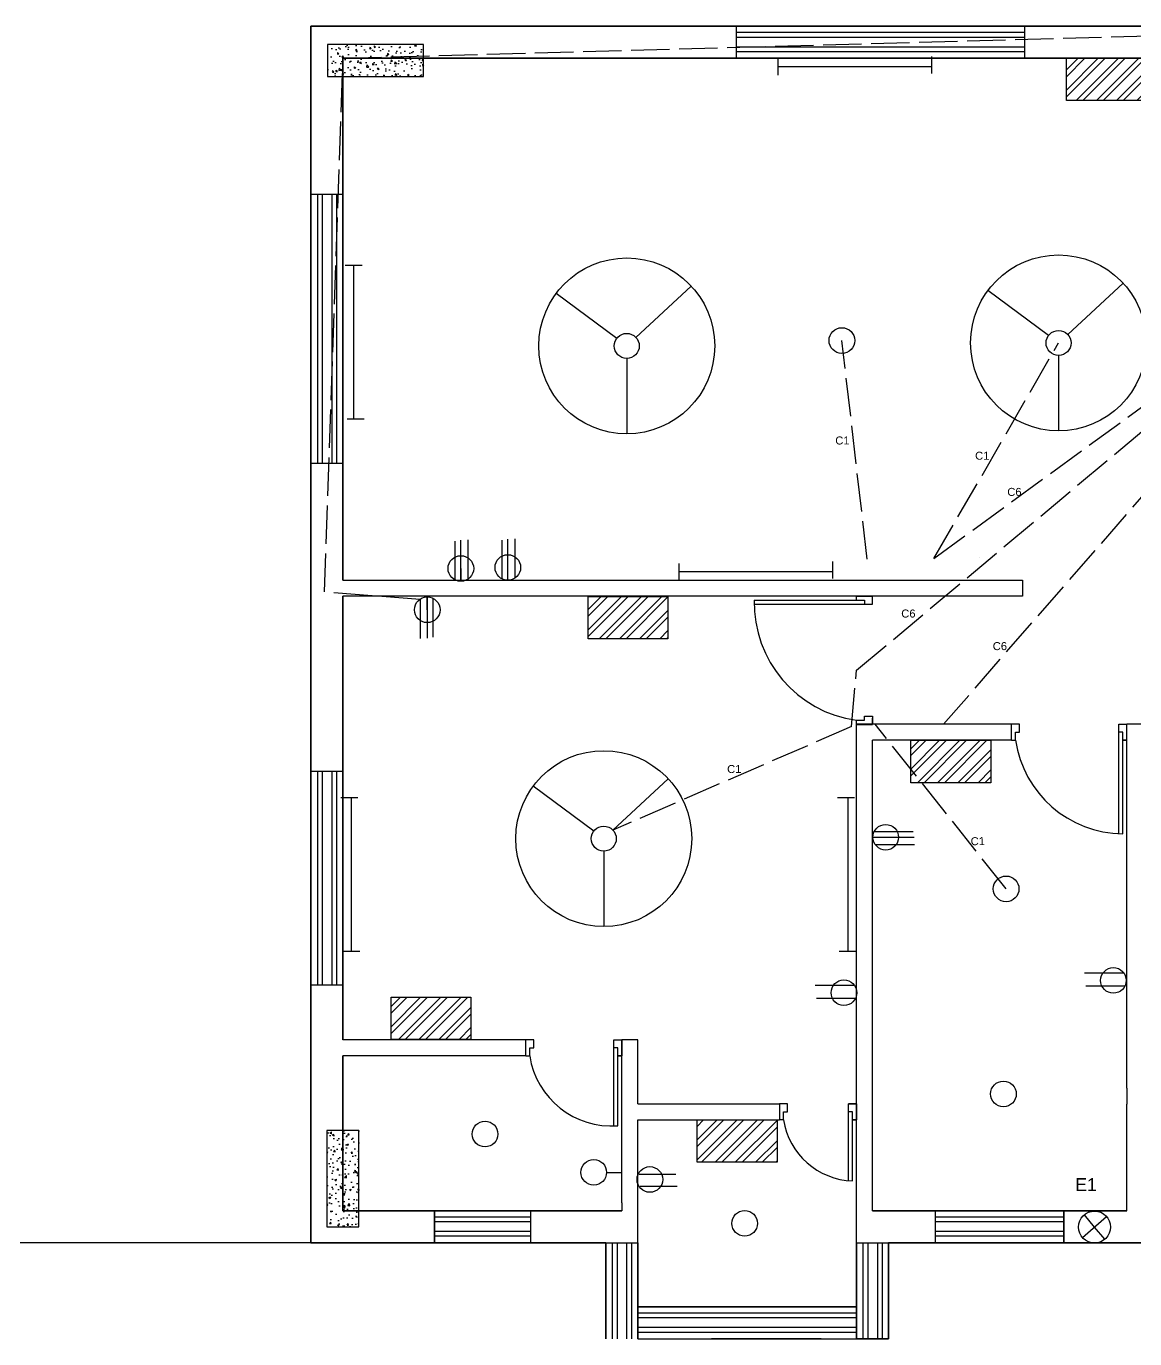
# Model space of a CAD drawing. Header units: millimetres. Extents: x 10978 to 12723, y 1038 to 2531.
# Drawn here: x 11442.6 to 11788.8, y 1038.4 to 1448.4 of the extents above; entities that cross this region are included whole.
import ezdxf

# ---------------------------------------------------------------- set-up
doc = ezdxf.new("R2010")
doc.units = ezdxf.units.MM
doc.linetypes.add('ACAD_ISO02W100', pattern=[15, 12, -3])
for name, color, linetype in [('doors', 6, 'Continuous'), ('emconduit', 1, 'ACAD_ISO02W100'), ('fittinglablem', 7, 'Continuous'), ('fittings', 7, 'Continuous'), ('windows', 40, 'Continuous')]:
    doc.layers.add(name, color=color, linetype=linetype)
doc.styles.get("Standard").update_dxf_attribs({"font": 'arial.ttf', "height": 4})

msp = doc.modelspace()

# ---------------------------------------------------------------- hatches: boundary and pattern name
h = msp.add_hatch()
h.set_pattern_fill('AR-CONC', color=256, scale=0.03, angle=-90)
h.set_pattern_definition([(320, (5808.4544, -708.7112), (-0.4781726, -5.46554), [0.5715, -6.2865]), (265, (5808.4544, -708.711), (5.7317054, 1.0573026), [0.4572, -5.0292175]), (10.45144, (5808.4146, -709.1667), (5.2535326, -4.4082374), [0.4857003, -5.3427073]), (316.1842, (5809.9784, -708.711), (-1.26127, -8.132371), [0.85725, -9.42975]), (6.63556, (5809.873, -709.389), (7.422784, -7.122124), [0.728551, -8.014068]), (261.18415, (5809.9784, -708.711), (7.422784, -7.122124), [0.685799, -7.543792]), (291, (5809.5974, -709.4732), (-3.067956, -4.5484317), [0.5715, -6.2865]), (236, (5809.5974, -709.473), (5.525639, -1.854061), [0.4572, -5.0292]), (341.451445, (5809.342, -709.8523), (2.457683, -6.4024926), [0.4857003, -5.342698]), (307.5, (5808.4544, -708.7112), (2.53665117, -0.0926581), [0, -4.96824, 0, -5.1054, 0, -5.04825]), (277.5, (5808.4544, -708.7112), (3.0054172, -2.0045899), [0, -2.91084, 0, -4.85394, 0, -1.92405]), (237.5, (5808.4544, -707.012), (-0.1718623, -4.06771786), [0, -1.905, 0, -5.9436, 0, -7.8867]), (227.5, (5808.4544, -706.25), (0.7627947, -4.4438754), [0, -2.4765, 0, -3.94716, 0, -5.6007])])
h.paths.add_polyline_path([(11536.699, 1442.63), (11536.699, 1432.63), (11566.699, 1432.63), (11566.699, 1442.63)])
h = msp.add_hatch()
h.set_pattern_fill('AR-CONC', color=256, scale=0.03)
h.set_pattern_definition([(50, (6206.95, -1104.0595), (5.46554, -0.4781726), [0.5715, -6.2865]), (355, (6206.95, -1104.0595), (-1.0573026, 5.7317054), [0.4572, -5.0292175]), (100.45144, (6207.4055, -1104.0993), (4.4082374, 5.2535326), [0.4857, -5.3427073]), (46.1842, (6206.95, -1102.5355), (8.132371, -1.26127), [0.85725, -9.42975]), (96.63556, (6207.628, -1102.6406), (7.122124, 7.422784), [0.728551, -8.014068]), (351.18415, (6206.95, -1102.5355), (7.122124, 7.422784), [0.685799, -7.543792]), (21, (6207.712, -1102.9165), (4.5484317, -3.067956), [0.5715, -6.2865]), (326, (6207.712, -1102.9165), (1.854061, 5.525639), [0.4572, -5.0292]), (71.45144, (6208.091, -1103.172), (6.4024926, 2.457683), [0.4857, -5.342698]), (37.5, (6206.95, -1104.0595), (0.0926581, 2.53665117), [0, -4.96824, 0, -5.1054, 0, -5.04825]), (7.5, (6206.95, -1104.0595), (2.0045899, 3.0054172), [0, -2.91084, 0, -4.85394, 0, -1.92405]), (327.5, (6205.2508, -1104.0595), (4.06771786, -0.1718623), [0, -1.905, 0, -5.9436, 0, -7.8867]), (317.5, (6204.4888, -1104.0595), (4.4438754, 0.7627947), [0, -2.4765, 0, -3.94716, 0, -5.6007])])
h.paths.add_polyline_path([(11536.505, 1073.379), (11546.505, 1073.379), (11546.505, 1103.379), (11536.505, 1103.379)])
at = {"layer": 'fittings'}
h = msp.add_hatch(dxfattribs=at)
h.set_pattern_fill('ANSI32', color=256, scale=0.468168)
h.set_pattern_definition([(45, (10890.608, 942.5436), (-3.1532, 3.1532), []), (45, (10892.71, 942.5436), (-3.1532, 3.1532), [])])
h.paths.add_polyline_path([(11792.409, 1425.123), (11792.409, 1438.351), (11767.459, 1438.351), (11767.459, 1425.123)])
h = msp.add_hatch(dxfattribs=at)
h.set_pattern_fill('ANSI32', color=256, scale=0.468168)
h.set_pattern_definition([(45, (11040.0164, 1110.647), (-3.1532, 3.1532), []), (45, (11042.1186, 1110.647), (-3.1532, 3.1532), [])])
h.paths.add_polyline_path([(11643.001, 1257.02), (11643.001, 1270.248), (11618.05, 1270.248), (11618.05, 1257.02)])
h = msp.add_hatch(dxfattribs=at)
h.set_pattern_fill('ANSI32', color=256, scale=0.468168)
h.set_pattern_definition([(45, (10939.2004, 1155.5873), (-3.1532, 3.1532), []), (45, (10941.3025, 1155.5873), (-3.1532, 3.1532), [])])
h.paths.add_polyline_path([(11743.817, 1212.079), (11743.817, 1225.308), (11718.866, 1225.308), (11718.866, 1212.079)])
h = msp.add_hatch(dxfattribs=at)
h.set_pattern_fill('ANSI32', color=256, scale=0.468168)
h.set_pattern_definition([(45, (11101.543, 1235.8175), (-3.1532, 3.1532), []), (45, (11103.645, 1235.8175), (-3.1532, 3.1532), [])])
h.paths.add_polyline_path([(11581.474, 1131.849), (11581.474, 1145.077), (11556.524, 1145.077), (11556.524, 1131.849)])
h = msp.add_hatch(dxfattribs=at)
h.set_pattern_fill('ANSI32', color=256, scale=0.468168)
h.set_pattern_definition([(45, (11005.935, 1274.1594), (-3.1532, 3.1532), []), (45, (11008.0373, 1274.1594), (-3.1532, 3.1532), [])])
h.paths.add_polyline_path([(11677.082, 1093.507), (11677.082, 1106.735), (11652.132, 1106.735), (11652.132, 1093.507)])

# ---------------------------------------------------------------- linework, layer by layer
for p, q in [((11541.505, 1448.362), (11901.505, 1448.362)), ((11541.505, 1448.362), (11911.505, 1448.362)), ((11541.505, 1275.322), (11541.505, 1438.379)), ((11541.505, 1275.322), (11541.505, 1438.379)), ((11541.505, 1438.379), (11982.526, 1438.379)), ((11541.505, 1438.362), (11949.505, 1438.362)), ((11541.505, 1438.362), (11694.456, 1438.362)), ((11720.478, 1438.362), (11720.478, 1438.379)), ((11541.505, 1275.322), (11753.703, 1275.322)), ((11541.505, 1131.731), (11541.505, 1270.322)), ((11541.505, 1131.731), (11541.505, 1270.322)), ((11701.904, 1270.322), (11541.505, 1270.322)), ((11701.904, 1270.322), (11706.904, 1270.322)), ((11753.703, 1270.322), (11706.904, 1270.322)), ((11706.904, 1230.308), (11701.904, 1230.308)), ((11750.272, 1230.308), (11706.904, 1230.308)), ((11750.272, 1230.308), (11706.904, 1230.308)), ((11750.272, 1225.308), (11750.272, 1230.308)), ((11786.292, 1200.373), (11786.292, 1230.308)), ((11791.292, 1230.308), (11786.292, 1230.308)), ((11791.292, 1230.308), (11786.292, 1230.308)), ((11786.292, 1225.308), (11786.292, 1230.308)), ((11750.272, 1225.308), (11706.904, 1225.308)), ((11750.272, 1225.308), (11706.904, 1225.308)), ((11786.292, 1116.618), (11786.292, 1200.373)), ((11786.292, 1116.618), (11786.292, 1200.373)), ((11598.578, 1131.731), (11541.505, 1131.731)), ((11598.578, 1126.731), (11598.578, 1131.731)), ((11633.597, 1131.731), (11628.597, 1131.731)), ((11628.597, 1126.731), (11628.597, 1131.731)), ((11633.597, 1111.731), (11633.597, 1131.731)), ((11541.505, 1078.379), (11541.505, 1126.731)), ((11598.578, 1126.731), (11541.505, 1126.731)), ((11541.505, 1078.379), (11541.505, 1126.731)), ((11786.292, 1116.618), (11786.292, 1111.618)), ((11786.292, 1116.618), (11786.292, 1111.618)), ((11633.597, 1111.731), (11677.817, 1111.731)), ((11677.817, 1111.731), (11677.817, 1106.731)), ((11786.292, 1078.379), (11786.292, 1111.618)), ((11633.597, 1106.731), (11677.817, 1106.731)), ((11541.505, 1078.379), (11628.597, 1078.379)), ((11628.597, 1080.879), (11628.597, 1078.379)), ((11633.597, 1068.379), (11633.597, 1078.379)), ((11701.904, 1068.379), (11701.904, 1080.879)), ((11706.904, 1078.379), (11786.292, 1078.379)), ((11531.505, 1068.379), (10978.412, 1068.379)), ((11531.505, 1068.379), (11623.597, 1068.379)), ((11531.505, 1068.379), (11623.597, 1068.379)), ((11623.597, 1068.379), (11623.597, 1038.379)), ((11633.597, 1068.379), (11633.597, 1048.379)), ((11701.904, 1068.379), (11701.904, 1048.379)), ((11701.904, 1068.379), (11701.904, 1038.379)), ((11711.904, 1068.379), (11711.904, 1048.379)), ((11711.904, 1068.379), (11711.904, 1048.379)), ((11711.904, 1048.379), (11711.904, 1038.379)), ((11701.904, 1038.379), (11711.904, 1038.379)), ((11701.904, 1038.379), (11711.904, 1038.379))]:
    msp.add_line(p, q)
for points in [[(11623.597, 1068.379), (11531.505, 1068.379), (11531.505, 1448.362), (11901.505, 1448.362)], [(11901.505, 1448.362), (11531.505, 1448.362), (11531.505, 1068.379), (11623.597, 1068.379)], [(11901.505, 1448.362), (11531.505, 1448.362), (11531.505, 1068.379), (11623.597, 1068.379)], [(11901.505, 1448.362), (11531.505, 1448.362), (11531.505, 1068.379), (11623.597, 1068.379)], [(11623.597, 1068.379), (11531.505, 1068.379), (11531.505, 1448.362), (11901.505, 1448.362)], [(11901.505, 1448.362), (11531.505, 1448.362), (11531.505, 1068.379), (11623.597, 1068.379)], [(11901.505, 1448.362), (11531.505, 1448.362), (11531.505, 1068.379), (11623.597, 1068.379)], [(11531.505, 1448.362), (11531.505, 1068.379), (11623.597, 1068.379)], [(11541.505, 1275.322), (11541.505, 1438.379), (11982.526, 1438.379)], [(11949.505, 1438.362), (11541.505, 1438.362), (11541.505, 1275.322)], [(11949.505, 1438.362), (11541.505, 1438.362), (11541.505, 1275.322)], [(11541.505, 1270.322), (11541.505, 1131.731)], [(11541.505, 1131.731), (11541.505, 1270.322)], [(11541.505, 1270.322), (11541.505, 1131.731)], [(11701.904, 1131.731), (11701.904, 1230.308)], [(11701.904, 1131.731), (11701.904, 1230.308)], [(11706.904, 1116.618), (11706.904, 1225.308)], [(11706.904, 1116.618), (11706.904, 1225.308)], [(11531.505, 1198.362), (11531.505, 1068.379), (11623.597, 1068.379)], [(11531.505, 1198.362), (11531.505, 1068.379), (11623.597, 1068.379)], [(11628.597, 1080.879), (11628.597, 1131.731)], [(11701.904, 1080.879), (11701.904, 1131.731)], [(11541.505, 1126.731), (11541.505, 1078.379), (11628.597, 1078.379)], [(11628.597, 1078.379), (11541.505, 1078.379), (11541.505, 1126.731)], [(11541.505, 1126.731), (11541.505, 1078.379), (11628.597, 1078.379)], [(11541.505, 1126.731), (11541.505, 1078.379), (11628.597, 1078.379)], [(11541.505, 1126.731), (11541.505, 1078.379), (11628.597, 1078.379)], [(11706.904, 1078.379), (11706.904, 1116.618)], [(11633.597, 1078.379), (11633.597, 1106.731)], [(11706.904, 1078.379), (11786.292, 1078.379)], [(11786.292, 1078.379), (11706.904, 1078.379)], [(11706.904, 1078.379), (11786.292, 1078.379)], [(11934.413, 1068.379), (11711.904, 1068.379)], [(11711.904, 1068.379), (11934.413, 1068.379)], [(11711.904, 1068.379), (11934.413, 1068.379)], [(11711.904, 1068.379), (11934.413, 1068.379)], [(11711.904, 1068.379), (11929.413, 1068.379)], [(11711.904, 1068.379), (11929.413, 1068.379)], [(11711.904, 1068.379), (11929.413, 1068.379)], [(11711.904, 1068.379), (11929.413, 1068.379)]]:
    msp.add_lwpolyline(points)
for points in [[(11536.699, 1442.63), (11536.699, 1432.63), (11566.699, 1432.63), (11566.699, 1442.63)], [(11536.505, 1073.379), (11546.505, 1073.379), (11546.505, 1103.379), (11536.505, 1103.379)]]:
    msp.add_lwpolyline(points, close=True)
at = {"layer": 'doors', "color": 215, "true_color": 0xa953a0}
for p, q in [((11669.957, 1269.072), (11704.404, 1269.072)), ((11669.98, 1267.822), (11706.904, 1267.822)), ((11678.153, 1267.822), (11706.904, 1267.822)), ((11678.189, 1269.072), (11704.404, 1269.072)), ((11701.904, 1270.322), (11706.904, 1270.322)), ((11704.404, 1269.072), (11704.404, 1267.822)), ((11704.404, 1269.072), (11704.404, 1267.822)), ((11706.904, 1267.822), (11706.904, 1270.322)), ((11701.904, 1231.553), (11704.404, 1231.553)), ((11701.904, 1230.303), (11701.904, 1231.553)), ((11701.904, 1231.553), (11704.404, 1231.553)), ((11701.904, 1230.303), (11701.904, 1231.553)), ((11701.904, 1230.303), (11706.904, 1230.303)), ((11701.904, 1230.303), (11706.904, 1230.303)), ((11704.404, 1232.803), (11706.904, 1232.803)), ((11704.404, 1231.553), (11704.404, 1232.803)), ((11704.404, 1232.803), (11706.904, 1232.803)), ((11704.404, 1231.553), (11704.404, 1232.803)), ((11706.904, 1232.803), (11706.904, 1230.303)), ((11706.904, 1232.803), (11706.904, 1230.303)), ((11750.272, 1225.308), (11750.272, 1230.308)), ((11752.772, 1230.308), (11750.272, 1230.308)), ((11750.272, 1225.308), (11750.272, 1230.308)), ((11752.772, 1230.308), (11750.272, 1230.308)), ((11752.772, 1227.808), (11752.772, 1230.308)), ((11752.772, 1227.808), (11752.772, 1230.308)), ((11752.772, 1227.808), (11752.772, 1230.308)), ((11752.772, 1227.808), (11752.772, 1230.308)), ((11783.792, 1196.18), (11783.792, 1230.308)), ((11783.792, 1230.308), (11786.292, 1230.308)), ((11783.792, 1196.18), (11783.792, 1230.308)), ((11783.792, 1230.308), (11786.292, 1230.308)), ((11786.292, 1225.308), (11786.292, 1230.308)), ((11786.292, 1225.308), (11786.292, 1230.308)), ((11751.522, 1225.308), (11751.522, 1227.808)), ((11751.522, 1225.308), (11751.522, 1227.808)), ((11751.522, 1227.808), (11752.772, 1227.808)), ((11751.522, 1225.308), (11751.522, 1227.808)), ((11751.522, 1225.308), (11751.522, 1227.808)), ((11751.522, 1227.808), (11752.772, 1227.808)), ((11785.042, 1227.808), (11783.792, 1227.808)), ((11785.042, 1227.808), (11783.792, 1227.808)), ((11785.042, 1196.145), (11785.042, 1227.808)), ((11785.042, 1196.145), (11785.042, 1227.808)), ((11750.272, 1225.308), (11751.522, 1225.308)), ((11750.272, 1225.308), (11751.522, 1225.308)), ((11598.578, 1126.731), (11598.578, 1131.731)), ((11601.078, 1131.731), (11598.578, 1131.731)), ((11601.078, 1129.231), (11601.078, 1131.731)), ((11601.078, 1129.231), (11601.078, 1131.731)), ((11626.097, 1107.774), (11626.097, 1131.731)), ((11626.097, 1104.854), (11626.097, 1131.731)), ((11626.097, 1131.731), (11628.597, 1131.731)), ((11628.597, 1131.731), (11628.597, 1126.731)), ((11628.597, 1126.731), (11628.597, 1131.731)), ((11599.828, 1126.731), (11599.828, 1129.231)), ((11599.828, 1126.731), (11599.828, 1129.231)), ((11599.828, 1129.231), (11601.078, 1129.231)), ((11627.347, 1129.231), (11626.097, 1129.231)), ((11627.347, 1129.231), (11626.097, 1129.231)), ((11627.347, 1107.677), (11627.347, 1129.231)), ((11627.347, 1104.92), (11627.347, 1129.231)), ((11598.578, 1126.731), (11599.828, 1126.731)), ((11628.597, 1126.731), (11627.347, 1126.731)), ((11627.347, 1126.731), (11628.597, 1126.731)), ((11680.317, 1111.731), (11677.817, 1111.731)), ((11680.317, 1111.731), (11677.817, 1111.731)), ((11677.817, 1111.731), (11677.817, 1106.731)), ((11680.317, 1109.231), (11680.317, 1111.731)), ((11701.904, 1111.731), (11699.404, 1111.731)), ((11699.404, 1087.758), (11699.404, 1111.731)), ((11699.404, 1111.731), (11701.904, 1111.731)), ((11701.904, 1111.731), (11699.404, 1111.731)), ((11699.404, 1087.774), (11699.404, 1111.731)), ((11679.067, 1106.731), (11679.067, 1109.231)), ((11679.067, 1109.231), (11680.317, 1109.231)), ((11700.654, 1109.231), (11699.404, 1109.231)), ((11700.654, 1109.231), (11699.404, 1109.231)), ((11700.654, 1087.677), (11700.654, 1109.231)), ((11700.654, 1087.677), (11700.654, 1109.231)), ((11679.067, 1106.731), (11677.817, 1106.731)), ((11700.654, 1106.731), (11701.904, 1106.731))]:
    msp.add_line(p, q, dxfattribs=at)
at = {"layer": 'doors'}
for p, q in [((11706.904, 1270.322), (11701.904, 1270.322)), ((11706.904, 1267.822), (11706.904, 1270.322)), ((11786.292, 1225.308), (11785.042, 1225.308)), ((11786.292, 1225.308), (11785.042, 1225.308)), ((11701.904, 1111.731), (11701.904, 1106.731)), ((11701.904, 1111.731), (11701.904, 1106.731)), ((11701.904, 1106.731), (11700.654, 1106.731)), ((11701.904, 1106.731), (11700.654, 1106.731))]:
    msp.add_line(p, q, dxfattribs=at)
at = {"layer": 'doors', "color": 215, "true_color": 0xa953a0}
for points in [[(11701.904, 1269.072), (11701.904, 1270.322)], [(11701.904, 1269.072), (11701.904, 1270.322)], [(11706.904, 1230.303), (11706.904, 1232.248)], [(11706.904, 1230.303), (11706.904, 1232.248)], [(11785.042, 1225.308), (11786.292, 1225.308)], [(11785.042, 1225.308), (11786.292, 1225.308)], [(11627.347, 1126.731), (11628.597, 1126.731)]]:
    msp.add_lwpolyline(points, dxfattribs=at)
at = {"layer": 'doors'}
msp.add_lwpolyline([(11706.904, 1267.822), (11706.904, 1270.322)], dxfattribs=at)
at = {"layer": 'doors', "color": 215, "true_color": 0xa953a0}
for centre, radius, start, end in [((11706.965, 1268.223), 37.018, 178.68502, 262.1411), ((11785.396, 1230.397), 34.254, 188.54476, 269.40715), ((11785.396, 1230.397), 34.254, 188.54476, 269.40715), ((11625.371, 1130.693), 25.849, 188.81558, 274.38491), ((11701.5, 1110.391), 22.73, 189.26547, 267.86572)]:
    msp.add_arc(centre, radius, start, end, dxfattribs=at)
at = {"layer": 'emconduit'}
for p, q in [((11541.505, 1438.362), (11901.505, 1448.362)), ((11535.777, 1271.649), (11541.505, 1438.362)), ((11701.904, 1247.209), (11859.03, 1378.682)), ((11726.075, 1282.101), (11858.416, 1378.626)), ((11729.062, 1230.313), (11858.416, 1378.626)), ((11705.251, 1281.861), (11697.338, 1350.175)), ((11726.075, 1282.101), (11765.003, 1349.448)), ((11565.571, 1269.266), (11535.777, 1271.649)), ((11700.309, 1229.615), (11701.904, 1247.209)), ((11748.628, 1178.894), (11707.755, 1230.313)), ((11700.309, 1229.615), (11625.831, 1197.253)), ((11707.122, 1195.027), (11707.122, 1195.027))]:
    msp.add_line(p, q, dxfattribs=at)
at = {"layer": 'fittinglablem'}
for p, q in [((11753.703, 1275.322), (11753.703, 1270.322)), ((11753.703, 1272.822), (11753.703, 1272.822))]:
    msp.add_line(p, q, dxfattribs=at)
at = {"layer": 'fittings'}
for p, q in [((11677.382, 1433.037), (11677.382, 1438.344)), ((11685.729, 1435.69), (11677.382, 1435.69)), ((11725.382, 1435.69), (11677.382, 1435.69)), ((11725.382, 1435.69), (11685.729, 1435.69)), ((11725.382, 1433.634), (11725.382, 1438.941)), ((11542.224, 1373.711), (11547.532, 1373.711)), ((11544.878, 1365.364), (11544.878, 1373.711)), ((11544.878, 1325.711), (11544.878, 1373.711)), ((11544.878, 1325.711), (11544.878, 1365.364)), ((11632.998, 1351.169), (11650.263, 1367.215)), ((11761.868, 1351.772), (11742.933, 1365.809)), ((11767.862, 1352.105), (11785.127, 1368.151)), ((11627.005, 1350.837), (11608.07, 1364.874)), ((11765.003, 1345.546), (11765.003, 1321.975)), ((11630.14, 1344.61), (11630.14, 1321.039)), ((11542.822, 1325.711), (11548.129, 1325.711)), ((11576.555, 1275.513), (11576.555, 1287.559)), ((11578.327, 1275.087), (11578.327, 1287.835)), ((11580.578, 1275.803), (11580.578, 1287.987)), ((11591.219, 1275.823), (11591.219, 1287.869)), ((11592.99, 1275.398), (11592.99, 1288.145)), ((11595.241, 1276.113), (11595.241, 1288.297)), ((11646.534, 1275.261), (11646.534, 1280.568)), ((11694.534, 1275.858), (11694.534, 1281.166)), ((11578.327, 1278.987), (11578.327, 1275.087)), ((11654.881, 1277.915), (11646.534, 1277.915)), ((11694.534, 1277.915), (11646.534, 1277.915)), ((11694.534, 1277.915), (11654.881, 1277.915)), ((11565.571, 1269.266), (11565.571, 1257.082)), ((11567.822, 1266.082), (11567.822, 1269.981)), ((11567.822, 1269.981), (11567.822, 1257.234)), ((11569.594, 1269.556), (11569.594, 1257.51)), ((11619.838, 1196.921), (11600.903, 1210.958)), ((11625.831, 1197.253), (11643.096, 1213.3)), ((11546.13, 1207.305), (11540.822, 1207.305)), ((11544.074, 1207.305), (11544.074, 1167.651)), ((11544.074, 1207.305), (11544.074, 1159.305)), ((11701.228, 1207.305), (11695.921, 1207.305)), ((11699.172, 1207.305), (11699.172, 1167.651)), ((11699.172, 1207.305), (11699.172, 1159.305)), ((11707.122, 1195.027), (11719.87, 1195.027)), ((11707.547, 1196.798), (11719.593, 1196.798)), ((11622.973, 1190.694), (11622.973, 1167.124)), ((11707.837, 1192.776), (11720.021, 1192.776)), ((11544.074, 1167.651), (11544.074, 1159.305)), ((11699.172, 1167.651), (11699.172, 1159.305)), ((11546.727, 1159.305), (11541.42, 1159.305)), ((11701.826, 1159.305), (11696.518, 1159.305)), ((11785.314, 1152.565), (11773.13, 1152.565)), ((11701.142, 1148.72), (11688.958, 1148.72)), ((11785.604, 1148.542), (11773.558, 1148.542)), ((11701.432, 1144.697), (11689.386, 1144.697)), ((11623.839, 1090.352), (11628.467, 1090.352)), ((11634.05, 1089.819), (11645.516, 1089.819)), ((11634.326, 1085.99), (11645.924, 1085.99)), ((11772.5, 1069.97), (11779.996, 1076.589)), ((11776.248, 1073.28), (11773.052, 1077.125)), ((11779.444, 1069.434), (11776.248, 1073.28))]:
    msp.add_line(p, q, dxfattribs=at)
for points in [[(11792.409, 1425.123), (11767.459, 1425.123), (11767.459, 1438.351), (11792.409, 1438.351)], [(11643.001, 1257.02), (11618.05, 1257.02), (11618.05, 1270.248), (11643.001, 1270.248)], [(11743.817, 1212.079), (11718.866, 1212.079), (11718.866, 1225.308), (11743.817, 1225.308)], [(11581.474, 1131.849), (11556.524, 1131.849), (11556.524, 1145.077), (11581.474, 1145.077)], [(11677.082, 1093.507), (11652.132, 1093.507), (11652.132, 1106.735), (11677.082, 1106.735)]]:
    msp.add_lwpolyline(points, close=True, dxfattribs=at)
for centre, radius in [((11630.14, 1348.512), 27.473), ((11765.003, 1349.448), 27.473), ((11697.338, 1350.175), 4.013), ((11765.003, 1349.448), 3.903), ((11630.14, 1348.512), 3.903), ((11592.99, 1279.297), 4), ((11578.327, 1278.987), 4), ((11567.822, 1266.082), 4), ((11622.973, 1194.597), 27.473), ((11622.973, 1194.597), 3.903), ((11711.021, 1195.027), 4), ((11748.628, 1178.894), 4.013), ((11782.13, 1150.314), 4), ((11697.958, 1146.469), 4), ((11747.779, 1114.838), 4.013), ((11585.872, 1102.312), 4.013), ((11619.839, 1090.352), 4), ((11637.357, 1088.133), 4), ((11666.964, 1074.43), 4.013), ((11776.248, 1073.28), 5)]:
    msp.add_circle(centre, radius, dxfattribs=at)
at = {"layer": 'windows'}
for p, q in [((11664.456, 1438.362), (11664.456, 1448.362)), ((11694.456, 1438.362), (11694.456, 1438.379)), ((11724.456, 1438.362), (11724.456, 1438.379)), ((11740.427, 1282.315), (11740.427, 1282.332)), ((11570.097, 1078.379), (11570.097, 1068.379)), ((11766.597, 1068.379), (11766.597, 1078.379)), ((11623.597, 1038.379), (11623.597, 1068.379)), ((11623.597, 1068.379), (11633.597, 1068.379)), ((11633.597, 1038.379), (11633.597, 1068.379)), ((11633.597, 1038.379), (11633.597, 1068.379)), ((11701.904, 1038.379), (11701.904, 1068.379)), ((11701.904, 1068.379), (11711.904, 1068.379)), ((11711.904, 1038.379), (11711.904, 1068.379)), ((11711.904, 1038.379), (11711.904, 1068.379)), ((11775.384, 1068.379), (11741.049, 1068.379)), ((11633.597, 1057.368), (11633.597, 1038.379)), ((11711.904, 1057.368), (11711.904, 1038.379)), ((11701.904, 1050.879), (11701.904, 1038.379)), ((11633.597, 1048.379), (11701.904, 1048.379)), ((11711.904, 1048.379), (11711.904, 1038.379)), ((11633.597, 1038.379), (11701.904, 1038.379)), ((11633.597, 1038.379), (11701.904, 1038.379)), ((11690.892, 1038.379), (11656.557, 1038.379))]:
    msp.add_line(p, q, dxfattribs=at)
at = {"layer": 'windows', "color": 31, "true_color": 0xfecc66}
for p, q in [((11664.456, 1438.362), (11664.456, 1448.362)), ((11754.456, 1438.362), (11754.456, 1448.362)), ((11541.505, 1395.822), (11531.505, 1395.822)), ((11541.505, 1395.822), (11531.505, 1395.822)), ((11541.505, 1311.822), (11531.505, 1311.822)), ((11541.505, 1215.567), (11531.505, 1215.567)), ((11541.505, 1148.845), (11531.505, 1148.845)), ((11570.097, 1068.379), (11570.097, 1078.379)), ((11600.097, 1078.379), (11600.097, 1068.379)), ((11726.599, 1068.379), (11726.599, 1078.379)), ((11766.597, 1078.379), (11766.597, 1068.379)), ((11623.597, 1068.379), (11633.597, 1068.379)), ((11701.904, 1068.379), (11711.904, 1068.379)), ((11701.904, 1048.379), (11701.904, 1038.379)), ((11711.904, 1038.379), (11711.904, 1048.379)), ((11711.904, 1038.379), (11701.904, 1038.379))]:
    msp.add_line(p, q, dxfattribs=at)
for points in [[(11754.456, 1446.362), (11664.456, 1446.362)], [(11754.456, 1444.862), (11664.456, 1444.862)], [(11754.456, 1441.862), (11664.456, 1441.862)], [(11754.456, 1440.362), (11664.456, 1440.362)], [(11533.505, 1395.822), (11533.505, 1311.822)], [(11535.005, 1395.822), (11535.005, 1311.822)], [(11538.005, 1395.822), (11538.005, 1311.822)], [(11539.505, 1395.822), (11539.505, 1311.822)], [(11533.505, 1215.567), (11533.505, 1182.141)], [(11533.505, 1215.567), (11533.505, 1148.845)], [(11535.005, 1215.567), (11535.005, 1182.141)], [(11535.005, 1215.567), (11535.005, 1148.845)], [(11538.005, 1215.567), (11538.005, 1182.141)], [(11538.005, 1215.567), (11538.005, 1148.845)], [(11539.505, 1215.567), (11539.505, 1182.141)], [(11539.505, 1215.567), (11539.505, 1148.845)], [(11600.097, 1076.379), (11570.097, 1076.379)], [(11600.097, 1074.879), (11570.097, 1074.879)], [(11766.597, 1076.379), (11726.599, 1076.379)], [(11766.597, 1074.879), (11726.599, 1074.879)], [(11600.097, 1071.879), (11570.097, 1071.879)], [(11600.097, 1070.379), (11570.097, 1070.379)], [(11766.597, 1071.879), (11726.599, 1071.879)], [(11766.597, 1070.379), (11726.599, 1070.379)], [(11625.597, 1068.379), (11625.597, 1038.379)], [(11627.097, 1068.379), (11627.097, 1038.379)], [(11630.097, 1068.379), (11630.097, 1038.379)], [(11631.597, 1068.379), (11631.597, 1038.379)], [(11703.904, 1068.379), (11703.904, 1038.379)], [(11705.404, 1068.379), (11705.404, 1038.379)], [(11708.404, 1068.379), (11708.404, 1038.379)], [(11709.904, 1068.379), (11709.904, 1038.379)], [(11701.904, 1046.379), (11633.597, 1046.379)], [(11701.904, 1044.879), (11633.597, 1044.879)], [(11701.904, 1041.879), (11633.597, 1041.879)], [(11701.904, 1040.379), (11633.597, 1040.379)]]:
    msp.add_lwpolyline(points, dxfattribs=at)
at = {"layer": 'windows'}
for points in [[(11541.505, 1232.989), (11541.505, 1148.845)], [(11726.599, 1068.379), (11726.599, 1078.379)], [(11623.597, 1038.379), (11623.597, 1068.379)], [(11623.597, 1068.379), (11623.597, 1038.379)], [(11623.597, 1038.379), (11623.597, 1068.379)], [(11623.597, 1038.379), (11623.597, 1068.379)], [(11701.904, 1038.379), (11701.904, 1068.379)], [(11701.904, 1068.379), (11701.904, 1038.379)], [(11701.904, 1038.379), (11701.904, 1068.379)], [(11701.904, 1038.379), (11701.904, 1068.379)], [(11633.597, 1048.379), (11701.904, 1048.379)], [(11701.904, 1048.379), (11633.597, 1048.379)], [(11633.597, 1048.379), (11701.904, 1048.379)], [(11633.597, 1048.379), (11701.904, 1048.379)]]:
    msp.add_lwpolyline(points, dxfattribs=at)

# ---------------------------------------------------------------- texts
at = {"insert": (11776.98, 1084.554), "char_height": 4, "attachment_point": 9}
msp.add_mtext_dynamic_manual_height_columns('E1', width=6.87297, gutter_width=20, heights=[0], dxfattribs=at)
at = {"layer": 'fittinglablem'}
for s, p in [('C1', (11695.267, 1317.716)), ('C1', (11738.928, 1312.963)), ('C6', (11748.989, 1301.654)), ('C6', (11715.865, 1263.659)), ('C6', (11744.443, 1253.486)), ('C1', (11661.481, 1215.094))]:
    msp.add_text(s, height=2.5, dxfattribs=at).set_placement(p)
msp.add_text('C1', height=2.5, rotation=1.12186, dxfattribs=at).set_placement((11737.574, 1192.515))

doc.saveas('drawing.dxf')
